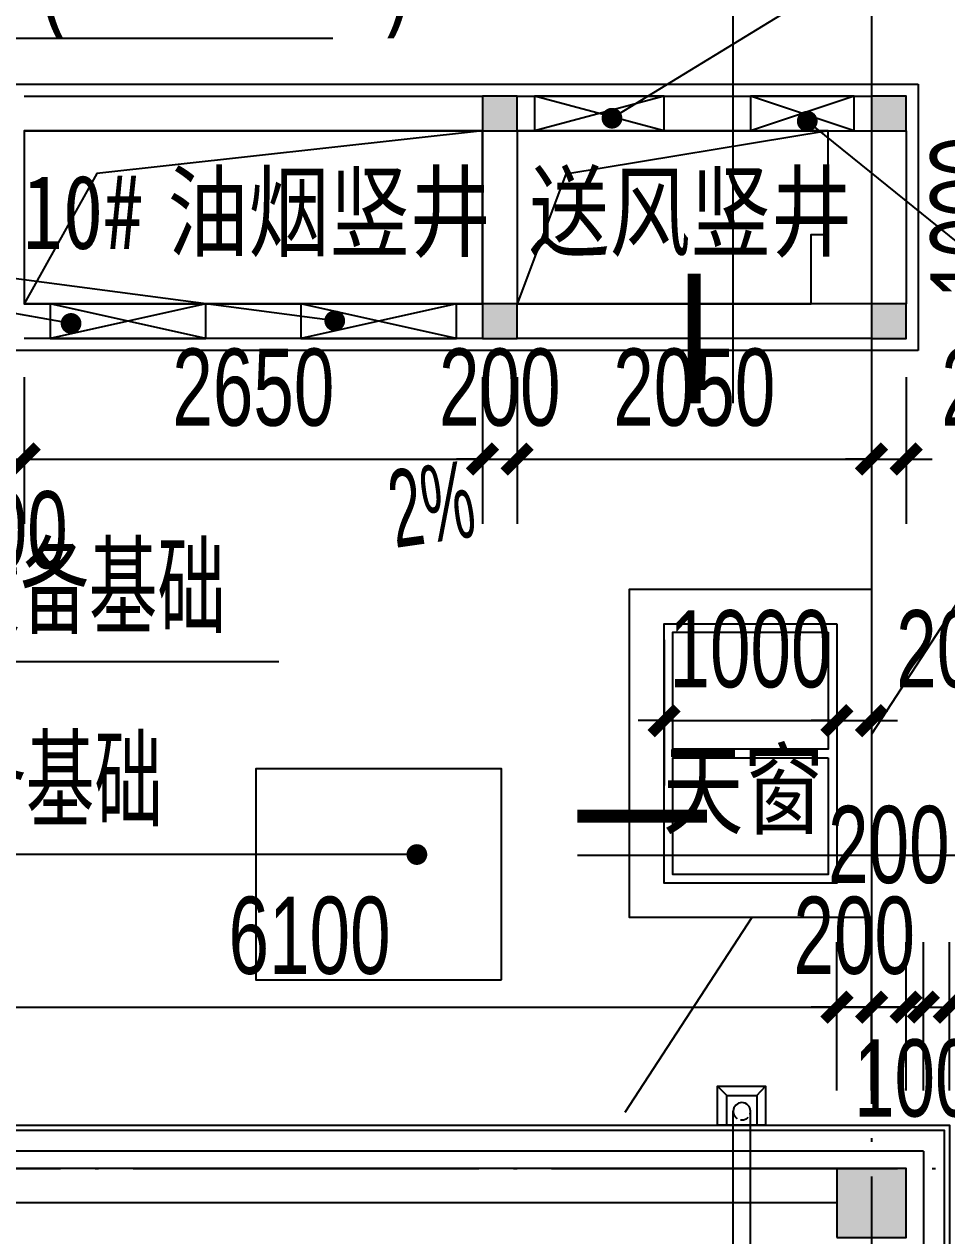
# Model space of a CAD drawing. Extents: x -409435 to 356702, y -107829 to 330904.
# Drawn here: x 111000 to 116335, y 283610 to 290617 of the extents above; entities that cross this region are included whole.
import ezdxf
from ezdxf.xclip import XClip

# ---------------------------------------------------------------- set-up
doc = ezdxf.new("R2010")
doc.units = 0
doc.header["$LTSCALE"] = 1000
doc.header["$MEASUREMENT"] = 0
doc.header["$XCLIPFRAME"] = 0
for name, pattern in [('104-14# 核心筒$0$DOTE', [2.42, 2, -0.2, 0.02, -0.2]), ('109-34 轴网$0$L1$0$$AUDIT_BAD_LTYPE1', [0]), ('X-104 14#平面$0$$0$DASH', [0.35, 0.25, -0.1])]:
    doc.linetypes.add(name, pattern=pattern)
for name, color, linetype in [('01-标注_尺寸', 124, 'Continuous'), ('01-标注_符号', 200, 'Continuous'), ('02-TEXT_标注', 130, 'Continuous'), ('104-14# 核心筒$0$A_AXIS-轴线', 36, '104-14# 核心筒$0$DOTE'), ('104-14# 核心筒$0$A_STR-砌块墙', 121, 'Continuous'), ('104-14# 核心筒$0$A_STR-砼柱', 51, 'Continuous'), ('104-14# 核心筒$0$SURFACE', 6, 'Continuous'), ('PUB_HATCH', 8, 'Continuous'), ('X-104 14#平面$0$01-标注_标高', 200, 'Continuous'), ('X-104 14#平面$0$02-TEXT_标注', 130, 'Continuous'), ('X-104 14#平面$0$A-C_玻璃幕墙', 140, 'Continuous'), ('X-104 14#平面$0$A-O_分水线', 127, 'Continuous'), ('X-104 14#平面$0$A-O_散水', 134, 'Continuous'), ('X-104 14#平面$0$A-SUR_保温', 222, 'Continuous'), ('X-104 14#平面$0$A-TECH_暖通', 6, 'Continuous'), ('X-104 14#平面$0$A_STR-砌块墙', 121, 'Continuous'), ('X-104 14#平面$0$A_STR-砼柱', 51, 'Continuous'), ('X-104 14#平面$0$D_铝板', 181, 'Continuous'), ('X-104 14#平面$0$DUCT-新风管立管', 3, 'Continuous'), ('X-104 14#平面$0$图例', 7, 'Continuous')]:
    doc.layers.add(name, color=color, linetype=linetype)
doc.styles.add('_TCH_DIM', font='ros.shx', dxfattribs={"width": 0.8, "height": 2, "bigfont": 'jd.shx'})
doc.styles.add('_TCH_DIM_T3', font='ros.shx', dxfattribs={"width": 0.705882, "bigfont": 'jd.shx'})
doc.styles.add('X-104 14#平面$0$_TCH_DIM', font='ros.shx', dxfattribs={"width": 0.8, "bigfont": 'jd.shx'})
doc.styles.add('X-104 14#平面$0$Standard', font='STXIHEI_0.TTF', dxfattribs={"width": 0.8})
doc.dimstyles.new('_TCH_ARCH&&150', dxfattribs={"dimtxt": 446.25, "dimasz": 150, "dimexe": 375, "dimexo": 450, "dimgap": 189.375, "dimtad": 1, "dimdec": 0, "dimzin": 0, "dimdsep": 46, "dimtxsty": '_TCH_DIM_T3', "dimblk": 'ARCHTICK', "dimcen": 0.09, "dimclrt": 7, "dimazin": 2, "dimtfac": 1, "dimtdec": 0, "dimtix": 1, "dimtmove": 2, "dimatfit": 3, "dimfxl": 0, "dimtolj": 1, "dimtzin": 0, "dimarcsym": 0})

# ---------------------------------------------------------------- blocks, each defined once
blk = doc.blocks.new('_FZH')
blk.add_lwpolyline([(-0.5, -0.5), (0.5, -0.5), (0.5, 0.5), (-0.5, 0.5)], close=True)
at = {"layer": 'PUB_HATCH'}
blk.add_solid([(-0.5, -0.5), (0.5, -0.5), (-0.5, 0.5), (0.5, 0.5)], dxfattribs=at)
blk = doc.blocks.new('104-14# 核心筒')
at = {"layer": '104-14# 核心筒$0$A_AXIS-轴线'}
for p, q in [((115900, 317833.6), (115900, 259754.9)), ((-9370.1, 284000), (120259.9, 284000))]:
    blk.add_line(p, q, dxfattribs=at)
at = {"layer": '104-14# 核心筒$0$A_STR-砌块墙'}
for p, q in [((115700, 284000), (109750, 284000)), ((115700, 283800), (109750, 283800))]:
    blk.add_line(p, q, dxfattribs=at)
at = {"layer": '104-14# 核心筒$0$SURFACE'}
for q in [(109450, 284100), (116200, 279100)]:
    blk.add_line((116200, 284100), q, dxfattribs=at)
at = {"layer": '104-14# 核心筒$0$A_STR-砼柱', "xscale": 400, "yscale": 400, "zscale": 400}
blk.add_blockref('_FZH', (115900, 283800), dxfattribs=at)
blk = doc.blocks.new('X-104 14#平面$0$0000')
for points in [[(76670.8, 20811.1), (74500, 17482.9)], [(73807.6, 16421.2), (73072.4, 15294)]]:
    blk.add_lwpolyline(points)
blk = doc.blocks.new('X-104 14#平面$0$A$C6C68079C')
at = {"layer": 'X-104 14#平面$0$图例'}
for p, q in [((91.3, 87.2), (145.1, 140.7)), ((91.3, -87.2), (145.1, -137.1))]:
    blk.add_line(p, q, dxfattribs=at)
for points in [[(-80, -137.1), (-80, 140.7), (145.1, 140.7), (145.1, -137.1)], [(-80, -87.2), (-80, 87.2), (91.3, 87.2), (91.3, -87.2)]]:
    blk.add_lwpolyline(points, close=True, dxfattribs=at)
blk = doc.blocks.new('*U422')
blk.add_lwpolyline([(200, 0), (200, 900), (0, 900), (0, 0), (200, 0), (0, 900), (0, 0), (200, 900)])
blk = doc.blocks.new('*U433')
blk.add_lwpolyline([(200, 0), (200, 750), (0, 750), (0, 0), (200, 0), (0, 750), (0, 0), (200, 750)])
blk = doc.blocks.new('*U421')
blk.add_lwpolyline([(200, 0), (200, 600), (0, 600), (0, 0), (200, 0), (0, 600), (0, 0), (200, 600)])
blk = doc.blocks.new('X-104 14#平面')
at = {"layer": 'X-104 14#平面$0$01-标注_标高'}
blk.add_line((109529.3, 290536.2), (112785.3, 290536.2), dxfattribs=at)
at = {"layer": 'X-104 14#平面$0$A-C_玻璃幕墙'}
for points in [[(115700, 287150), (115700, 285650), (114700, 285650), (114700, 287150)], [(115650, 287100), (115650, 286425), (114750, 286425), (114750, 287100)], [(115650, 286375), (115650, 285700), (114750, 285700), (114750, 286375)]]:
    blk.add_lwpolyline(points, close=True, dxfattribs=at)
for points in [[(109250, 284000), (109250, 284250), (116350, 284250), (116350, 277600), (111850, 277600), (111850, 277850)], [(109280, 284000), (109280, 284220), (116320, 284220), (116320, 277630), (111880, 277630), (111880, 277850)]]:
    blk.add_lwpolyline(points, dxfattribs=at)
at = {"layer": 'X-104 14#平面$0$A-O_分水线'}
for p, q in [((115100, 283450), (115100, 284330)), ((115200, 283450), (115200, 284330))]:
    blk.add_line(p, q, dxfattribs=at)
blk.add_arc((115150, 284330), 50, 0, 180, dxfattribs=at)
at = {"layer": 'X-104 14#平面$0$A-O_分水线', "linetype": 'X-104 14#平面$0$$0$DASH', "ltscale": 0.2}
blk.add_arc((115150, 284330), 50, 180, 0, dxfattribs=at)
at = {"layer": 'X-104 14#平面$0$A-O_散水'}
blk.add_lwpolyline([(113760, 285090.2), (113760, 286310.2), (112340, 286310.2), (112340, 285090.2)], close=True, dxfattribs=at)
at = {"layer": 'X-104 14#平面$0$A-SUR_保温'}
for p, q in [((110906, 290270), (113750, 290270)), ((113750, 290270), (116170, 290270)), ((116170, 290270), (116170, 288730)), ((113750, 288730), (110906, 288730)), ((116170, 288730), (113750, 288730))]:
    blk.add_line(p, q, dxfattribs=at)
at = {"layer": 'X-104 14#平面$0$A_STR-砌块墙'}
for p, q in [((111000, 290200), (113650, 290200)), ((113850, 290200), (115900, 290200)), ((111000, 290000), (111000, 289000)), ((111000, 290000), (113650, 290000)), ((113650, 290000), (113650, 289000)), ((113850, 290000), (113850, 289000)), ((113850, 290000), (115900, 290000)), ((115900, 290000), (115900, 289000)), ((116100, 290000), (116100, 289000)), ((113650, 289000), (111000, 289000)), ((115900, 289000), (113850, 289000)), ((113650, 288800), (111000, 288800)), ((115900, 288800), (113850, 288800))]:
    blk.add_line(p, q, dxfattribs=at)
at = {"layer": 'X-104 14#平面$0$D_铝板'}
blk.add_lwpolyline([(115900, 287350), (115900, 285450), (114500, 285450), (114500, 287350)], close=True, dxfattribs=at)
at = {"layer": 'X-104 14#平面$0$DUCT-新风管立管', "elevation": 3000}
blk.add_lwpolyline([(113650, 290000), (111000, 290000), (111000, 289000), (113650, 289000), (113650, 290000), (111419.3, 289753), (111000, 289000)], dxfattribs=at)
at = {"layer": 'X-104 14#平面$0$DUCT-新风管立管'}
blk.add_lwpolyline([(115650, 290000), (113850, 290000), (113850, 288999.9), (115550, 288999.9), (115550, 289400), (115650, 289400), (115650, 290000), (114131.6, 289749.7), (113850, 288999.9)], dxfattribs=at)
ref = blk.add_blockref('104-14# 核心筒', (0, 0))
XClip(ref).set_block_clipping_path([(-38664.3623821461, -25500), (139216.5485069363, 330900)])
at = {"color": 5, "rotation": 89.99999999999999}
blk.add_blockref('X-104 14#平面$0$A$C6C68079C', (115150, 284330), dxfattribs=at)
at = {"layer": 'X-104 14#平面$0$A-O_分水线'}
blk.add_blockref('X-104 14#平面$0$0000', (41400, 269028.8), dxfattribs=at)
at = {"layer": 'X-104 14#平面$0$A-TECH_暖通', "rotation": 90}
for name, p in [('*U433', (114700, 290000)), ('*U421', (115800, 290000)), ('*U422', (112050, 288800)), ('*U422', (113500, 288800))]:
    blk.add_blockref(name, p, dxfattribs=at)
at = {"layer": 'X-104 14#平面$0$A_STR-砼柱', "xscale": 200, "yscale": 200, "zscale": 200}
for p in [(113750, 290100), (116000, 290100), (113750, 288900), (116000, 288900)]:
    blk.add_blockref('_FZH', p, dxfattribs=at)
at = {"layer": 'X-104 14#平面$0$02-TEXT_标注'}
for s, height, style, width, p in [('(', 525, 'X-104 14#平面$0$_TCH_DIM', 0.64, (111077.9, 290693.7)), (')', 525, 'X-104 14#平面$0$_TCH_DIM', 0.64, (113097, 290693.7)), ('油烟竖井', 428.14, 'X-104 14#平面$0$Standard', 0.8, (111828.8, 289317.8)), ('送风竖井', 428.14, 'X-104 14#平面$0$Standard', 0.8, (113917.5, 289318.5)), ('10#', 428.14, 'X-104 14#平面$0$Standard', 0.8, (110990.6, 289317.8)), ('天窗', 428.14, 'X-104 14#平面$0$Standard', 0.8, (114692.1, 285978.3))]:
    blk.add_text(s, height=height, dxfattribs=dict(at, style=style, width=width)).set_placement(p)
blk = doc.blocks.new('_ArchTick')
at = {"color": 0, "linetype": 'ByBlock', "const_width": 0.4}
blk.add_lwpolyline([(-0.5, -0.5), (0.5, 0.5)], dxfattribs=at)
blk = doc.blocks.new('*D869')
at = {"layer": '01-标注_尺寸', "color": 0, "lineweight": -2, "transparency": 16777216}
for p, q in [((116200, 284450), (116200, 285307.235753)), ((116350, 284450), (116350, 285307.235753)), ((116200, 284932.235753), (116050, 284932.235753)), ((116200, 284932.235753), (116350, 284932.235753)), ((116350, 284932.235753), (116500, 284932.235753))]:
    blk.add_line(p, q, dxfattribs=at)
at = {"layer": 'Defpoints', "color": 0, "transparency": 16777216}
for p in [(116350, 284932.235753), (116200, 284000), (116350, 284000)]:
    blk.add_point(p, dxfattribs=at)
at = {"layer": '01-标注_尺寸', "color": 0, "lineweight": -2, "transparency": 16777216, "xscale": 150, "yscale": 150, "zscale": 150}
blk.add_blockref('_ArchTick', (116200, 284932.235753), dxfattribs=at)
at = {"layer": '01-标注_尺寸', "color": 0, "lineweight": -2, "transparency": 16777216, "xscale": 150, "yscale": 150, "zscale": 150, "rotation": 180}
blk.add_blockref('_ArchTick', (116350, 284932.235753), dxfattribs=at)
at = {"layer": '01-标注_尺寸', "color": 7, "transparency": 16777216, "insert": (116714.2, 285344.735753), "char_height": 446.25, "attachment_point": 5, "style": '_TCH_DIM_T3'}
blk.add_mtext('\\A1;150', dxfattribs=at)
blk = doc.blocks.new('*D870')
at = {"layer": '01-标注_尺寸', "color": 0, "lineweight": -2, "transparency": 16777216}
for p, q in [((116100, 284450), (116100, 285307.235753)), ((116200, 284450), (116200, 285307.235753)), ((116100, 284932.235753), (115950, 284932.235753)), ((116100, 284932.235753), (116200, 284932.235753)), ((116200, 284932.235753), (116350, 284932.235753))]:
    blk.add_line(p, q, dxfattribs=at)
at = {"layer": 'Defpoints', "color": 0, "transparency": 16777216}
for p in [(116200, 284932.235753), (116100, 284000), (116200, 284000)]:
    blk.add_point(p, dxfattribs=at)
at = {"layer": '01-标注_尺寸', "color": 0, "lineweight": -2, "transparency": 16777216, "xscale": 150, "yscale": 150, "zscale": 150}
blk.add_blockref('_ArchTick', (116100, 284932.235753), dxfattribs=at)
at = {"layer": '01-标注_尺寸', "color": 0, "lineweight": -2, "transparency": 16777216, "xscale": 150, "yscale": 150, "zscale": 150, "rotation": 180}
blk.add_blockref('_ArchTick', (116200, 284932.235753), dxfattribs=at)
at = {"layer": '01-标注_尺寸', "color": 7, "transparency": 16777216, "insert": (116150, 284519.735753), "char_height": 446.25, "attachment_point": 5, "style": '_TCH_DIM_T3'}
blk.add_mtext('\\A1;100', dxfattribs=at)
blk = doc.blocks.new('*D871')
at = {"layer": '01-标注_尺寸', "color": 0, "lineweight": -2, "transparency": 16777216}
for p, q in [((115900, 284450), (115900, 285307.235753)), ((116100, 284450), (116100, 285307.235753)), ((115900, 284932.235753), (115750, 284932.235753)), ((115900, 284932.235753), (116100, 284932.235753)), ((116100, 284932.235753), (116250, 284932.235753))]:
    blk.add_line(p, q, dxfattribs=at)
at = {"layer": 'Defpoints', "color": 0, "transparency": 16777216}
for p in [(116100, 284932.235753), (115900, 284000), (116100, 284000)]:
    blk.add_point(p, dxfattribs=at)
at = {"layer": '01-标注_尺寸', "color": 0, "lineweight": -2, "transparency": 16777216, "xscale": 150, "yscale": 150, "zscale": 150}
blk.add_blockref('_ArchTick', (115900, 284932.235753), dxfattribs=at)
at = {"layer": '01-标注_尺寸', "color": 0, "lineweight": -2, "transparency": 16777216, "xscale": 150, "yscale": 150, "zscale": 150, "rotation": 180}
blk.add_blockref('_ArchTick', (116100, 284932.235753), dxfattribs=at)
at = {"layer": '01-标注_尺寸', "color": 7, "transparency": 16777216, "insert": (116000, 285869.735753), "char_height": 446.25, "attachment_point": 5, "style": '_TCH_DIM_T3'}
blk.add_mtext('\\A1;200', dxfattribs=at)
blk = doc.blocks.new('*D872')
at = {"layer": '01-标注_尺寸', "color": 0, "lineweight": -2, "transparency": 16777216}
for p, q in [((115700, 284450), (115700, 285307.235753)), ((115900, 284450), (115900, 285307.235753)), ((115700, 284932.235753), (115550, 284932.235753)), ((115700, 284932.235753), (115900, 284932.235753)), ((115900, 284932.235753), (116050, 284932.235753))]:
    blk.add_line(p, q, dxfattribs=at)
at = {"layer": 'Defpoints', "color": 0, "transparency": 16777216}
for p in [(115900, 284932.235753), (115700, 284000), (115900, 284000)]:
    blk.add_point(p, dxfattribs=at)
at = {"layer": '01-标注_尺寸', "color": 0, "lineweight": -2, "transparency": 16777216, "xscale": 150, "yscale": 150, "zscale": 150}
blk.add_blockref('_ArchTick', (115700, 284932.235753), dxfattribs=at)
at = {"layer": '01-标注_尺寸', "color": 0, "lineweight": -2, "transparency": 16777216, "xscale": 150, "yscale": 150, "zscale": 150, "rotation": 180}
blk.add_blockref('_ArchTick', (115900, 284932.235753), dxfattribs=at)
at = {"layer": '01-标注_尺寸', "color": 7, "transparency": 16777216, "insert": (115800, 285344.735753), "char_height": 446.25, "attachment_point": 5, "style": '_TCH_DIM_T3'}
blk.add_mtext('\\A1;200', dxfattribs=at)
blk = doc.blocks.new('*D873')
at = {"layer": '01-标注_尺寸', "color": 0, "lineweight": -2, "transparency": 16777216}
for p, q in [((109600, 284450), (109600, 285307.235753)), ((115700, 284450), (115700, 285307.235753)), ((109600, 284932.235753), (115700, 284932.235753))]:
    blk.add_line(p, q, dxfattribs=at)
at = {"layer": 'Defpoints', "color": 0, "transparency": 16777216}
for p in [(115700, 284932.235753), (109600, 284000), (115700, 284000)]:
    blk.add_point(p, dxfattribs=at)
at = {"layer": '01-标注_尺寸', "color": 0, "lineweight": -2, "transparency": 16777216, "xscale": 150, "yscale": 150, "zscale": 150, "rotation": 180}
blk.add_blockref('_ArchTick', (109600, 284932.235753), dxfattribs=at)
at = {"layer": '01-标注_尺寸', "color": 0, "lineweight": -2, "transparency": 16777216, "xscale": 150, "yscale": 150, "zscale": 150}
blk.add_blockref('_ArchTick', (115700, 284932.235753), dxfattribs=at)
at = {"layer": '01-标注_尺寸', "color": 7, "transparency": 16777216, "insert": (112650, 285344.735753), "char_height": 446.25, "attachment_point": 5, "style": '_TCH_DIM_T3'}
blk.add_mtext('\\A1;6100', dxfattribs=at)
blk = doc.blocks.new('*D944')
at = {"layer": '01-标注_尺寸', "color": 0, "lineweight": -2, "transparency": 16777216}
for p, q in [((110400, 288574.8), (110400, 287727.3)), ((110800, 288574.8), (110800, 287727.3)), ((110400, 288102.3), (110250, 288102.3)), ((110400, 288102.3), (110800, 288102.3)), ((110800, 288102.3), (110950, 288102.3))]:
    blk.add_line(p, q, dxfattribs=at)
at = {"layer": 'Defpoints', "color": 0, "transparency": 16777216}
for p in [(110400, 289024.8), (110800, 289024.8), (110800, 288102.3)]:
    blk.add_point(p, dxfattribs=at)
at = {"layer": '01-标注_尺寸', "color": 0, "lineweight": -2, "transparency": 16777216, "xscale": 150, "yscale": 150, "zscale": 150}
blk.add_blockref('_ArchTick', (110400, 288102.3), dxfattribs=at)
at = {"layer": '01-标注_尺寸', "color": 0, "lineweight": -2, "transparency": 16777216, "xscale": 150, "yscale": 150, "zscale": 150, "rotation": 180}
blk.add_blockref('_ArchTick', (110800, 288102.3), dxfattribs=at)
at = {"layer": '01-标注_尺寸', "color": 7, "transparency": 16777216, "insert": (110600, 288514.8), "char_height": 446.25, "attachment_point": 5, "style": '_TCH_DIM_T3'}
blk.add_mtext('\\A1;400', dxfattribs=at)
blk = doc.blocks.new('*D945')
at = {"layer": '01-标注_尺寸', "color": 0, "lineweight": -2, "transparency": 16777216}
for p, q in [((110800, 288574.8), (110800, 287727.3)), ((111000, 288574.8), (111000, 287727.3)), ((110800, 288102.3), (110650, 288102.3)), ((110800, 288102.3), (111000, 288102.3)), ((111000, 288102.3), (111150, 288102.3))]:
    blk.add_line(p, q, dxfattribs=at)
at = {"layer": 'Defpoints', "color": 0, "transparency": 16777216}
for p in [(110800, 289024.8), (111000, 289024.8), (111000, 288102.3)]:
    blk.add_point(p, dxfattribs=at)
at = {"layer": '01-标注_尺寸', "color": 0, "lineweight": -2, "transparency": 16777216, "xscale": 150, "yscale": 150, "zscale": 150}
blk.add_blockref('_ArchTick', (110800, 288102.3), dxfattribs=at)
at = {"layer": '01-标注_尺寸', "color": 0, "lineweight": -2, "transparency": 16777216, "xscale": 150, "yscale": 150, "zscale": 150, "rotation": 180}
blk.add_blockref('_ArchTick', (111000, 288102.3), dxfattribs=at)
at = {"layer": '01-标注_尺寸', "color": 7, "transparency": 16777216, "insert": (110900, 287689.8), "char_height": 446.25, "attachment_point": 5, "style": '_TCH_DIM_T3'}
blk.add_mtext('\\A1;200', dxfattribs=at)
blk = doc.blocks.new('*D946')
at = {"layer": '01-标注_尺寸', "color": 0, "lineweight": -2, "transparency": 16777216}
for p, q in [((111000, 288574.8), (111000, 287727.3)), ((113650, 288574.8), (113650, 287727.3)), ((111000, 288102.3), (113650, 288102.3))]:
    blk.add_line(p, q, dxfattribs=at)
at = {"layer": 'Defpoints', "color": 0, "transparency": 16777216}
for p in [(111000, 289024.8), (113650, 289024.8), (113650, 288102.3)]:
    blk.add_point(p, dxfattribs=at)
at = {"layer": '01-标注_尺寸', "color": 0, "lineweight": -2, "transparency": 16777216, "xscale": 150, "yscale": 150, "zscale": 150, "rotation": 180}
blk.add_blockref('_ArchTick', (111000, 288102.3), dxfattribs=at)
at = {"layer": '01-标注_尺寸', "color": 0, "lineweight": -2, "transparency": 16777216, "xscale": 150, "yscale": 150, "zscale": 150}
blk.add_blockref('_ArchTick', (113650, 288102.3), dxfattribs=at)
at = {"layer": '01-标注_尺寸', "color": 7, "transparency": 16777216, "insert": (112325, 288514.8), "char_height": 446.25, "attachment_point": 5, "style": '_TCH_DIM_T3'}
blk.add_mtext('\\A1;2650', dxfattribs=at)
blk = doc.blocks.new('*D947')
at = {"layer": '01-标注_尺寸', "color": 0, "lineweight": -2, "transparency": 16777216}
for p, q in [((113650, 288574.8), (113650, 287727.3)), ((113850, 288574.8), (113850, 287727.3)), ((113650, 288102.3), (113500, 288102.3)), ((113650, 288102.3), (113850, 288102.3)), ((113850, 288102.3), (114000, 288102.3))]:
    blk.add_line(p, q, dxfattribs=at)
at = {"layer": 'Defpoints', "color": 0, "transparency": 16777216}
for p in [(113650, 289024.8), (113850, 289024.8), (113850, 288102.3)]:
    blk.add_point(p, dxfattribs=at)
at = {"layer": '01-标注_尺寸', "color": 0, "lineweight": -2, "transparency": 16777216, "xscale": 150, "yscale": 150, "zscale": 150}
blk.add_blockref('_ArchTick', (113650, 288102.3), dxfattribs=at)
at = {"layer": '01-标注_尺寸', "color": 0, "lineweight": -2, "transparency": 16777216, "xscale": 150, "yscale": 150, "zscale": 150, "rotation": 180}
blk.add_blockref('_ArchTick', (113850, 288102.3), dxfattribs=at)
at = {"layer": '01-标注_尺寸', "color": 7, "transparency": 16777216, "insert": (113750, 288514.8), "char_height": 446.25, "attachment_point": 5, "style": '_TCH_DIM_T3'}
blk.add_mtext('\\A1;200', dxfattribs=at)
blk = doc.blocks.new('*D948')
at = {"layer": '01-标注_尺寸', "color": 0, "lineweight": -2, "transparency": 16777216}
for p, q in [((113850, 288574.8), (113850, 287727.3)), ((115900, 288574.8), (115900, 287727.3)), ((113850, 288102.3), (115900, 288102.3))]:
    blk.add_line(p, q, dxfattribs=at)
at = {"layer": 'Defpoints', "color": 0, "transparency": 16777216}
for p in [(113850, 289024.8), (115900, 289024.8), (115900, 288102.3)]:
    blk.add_point(p, dxfattribs=at)
at = {"layer": '01-标注_尺寸', "color": 0, "lineweight": -2, "transparency": 16777216, "xscale": 150, "yscale": 150, "zscale": 150, "rotation": 180}
blk.add_blockref('_ArchTick', (113850, 288102.3), dxfattribs=at)
at = {"layer": '01-标注_尺寸', "color": 0, "lineweight": -2, "transparency": 16777216, "xscale": 150, "yscale": 150, "zscale": 150}
blk.add_blockref('_ArchTick', (115900, 288102.3), dxfattribs=at)
at = {"layer": '01-标注_尺寸', "color": 7, "transparency": 16777216, "insert": (114875, 288514.8), "char_height": 446.25, "attachment_point": 5, "style": '_TCH_DIM_T3'}
blk.add_mtext('\\A1;2050', dxfattribs=at)
blk = doc.blocks.new('*D949')
at = {"layer": '01-标注_尺寸', "color": 0, "lineweight": -2, "transparency": 16777216}
for p, q in [((115900, 288574.8), (115900, 287727.3)), ((116100, 288574.8), (116100, 287727.3)), ((115900, 288102.3), (115750, 288102.3)), ((115900, 288102.3), (116100, 288102.3)), ((116100, 288102.3), (116250, 288102.3))]:
    blk.add_line(p, q, dxfattribs=at)
at = {"layer": 'Defpoints', "color": 0, "transparency": 16777216}
for p in [(115900, 289024.8), (116100, 289024.8), (116100, 288102.3)]:
    blk.add_point(p, dxfattribs=at)
at = {"layer": '01-标注_尺寸', "color": 0, "lineweight": -2, "transparency": 16777216, "xscale": 150, "yscale": 150, "zscale": 150}
blk.add_blockref('_ArchTick', (115900, 288102.3), dxfattribs=at)
at = {"layer": '01-标注_尺寸', "color": 0, "lineweight": -2, "transparency": 16777216, "xscale": 150, "yscale": 150, "zscale": 150, "rotation": 180}
blk.add_blockref('_ArchTick', (116100, 288102.3), dxfattribs=at)
at = {"layer": '01-标注_尺寸', "color": 7, "transparency": 16777216, "insert": (116655, 288514.8), "char_height": 446.25, "attachment_point": 5, "style": '_TCH_DIM_T3'}
blk.add_mtext('\\A1;200', dxfattribs=at)
blk = doc.blocks.new('*D2069')
at = {"layer": '01-标注_尺寸', "color": 0, "lineweight": -2, "transparency": 16777216}
for p, q in [((116902.7, 290000), (117779.4, 290000)), ((117404.4, 289000), (117404.4, 290000)), ((116902.7, 289000), (117779.4, 289000))]:
    blk.add_line(p, q, dxfattribs=at)
at = {"layer": 'Defpoints', "color": 0, "transparency": 16777216}
for p in [(116452.7, 290000), (117404.4, 290000), (116452.7, 289000)]:
    blk.add_point(p, dxfattribs=at)
at = {"layer": '01-标注_尺寸', "color": 0, "lineweight": -2, "transparency": 16777216, "xscale": 150, "yscale": 150, "zscale": 150}
for p, rotation in [((117404.4, 290000), 90), ((117404.4, 289000), 270)]:
    blk.add_blockref('_ArchTick', p, dxfattribs=dict(at, rotation=rotation))
at = {"layer": '01-标注_尺寸', "color": 7, "transparency": 16777216, "insert": (116466.9, 289500), "char_height": 446.25, "attachment_point": 5, "rotation": 90, "style": '_TCH_DIM_T3'}
blk.add_mtext('\\A1;1000', dxfattribs=at)
blk = doc.blocks.new('*D2377')
at = {"layer": '01-标注_尺寸', "color": 0, "lineweight": -2, "transparency": 16777216}
for p, q in [((115700, 287057.3), (115700, 286214.2)), ((115900, 287057.3), (115900, 286214.2)), ((115700, 286589.2), (115550, 286589.2)), ((115700, 286589.2), (115900, 286589.2)), ((115900, 286589.2), (116050, 286589.2))]:
    blk.add_line(p, q, dxfattribs=at)
at = {"layer": 'Defpoints', "color": 0, "transparency": 16777216}
for p in [(115700, 287507.3), (115900, 287507.3), (115900, 286589.2)]:
    blk.add_point(p, dxfattribs=at)
at = {"layer": '01-标注_尺寸', "color": 0, "lineweight": -2, "transparency": 16777216, "xscale": 150, "yscale": 150, "zscale": 150}
blk.add_blockref('_ArchTick', (115700, 286589.2), dxfattribs=at)
at = {"layer": '01-标注_尺寸', "color": 0, "lineweight": -2, "transparency": 16777216, "xscale": 150, "yscale": 150, "zscale": 150, "rotation": 180}
blk.add_blockref('_ArchTick', (115900, 286589.2), dxfattribs=at)
at = {"layer": '01-标注_尺寸', "color": 7, "transparency": 16777216, "insert": (116393.9, 287001.7), "char_height": 446.25, "attachment_point": 5, "style": '_TCH_DIM_T3'}
blk.add_mtext('\\A1;200', dxfattribs=at)
blk = doc.blocks.new('*D2378')
at = {"layer": '01-标注_尺寸', "color": 0, "lineweight": -2, "transparency": 16777216}
for p, q in [((114700, 287057.3), (114700, 286214.2)), ((115700, 287057.3), (115700, 286214.2)), ((114700, 286589.2), (114550, 286589.2)), ((114700, 286589.2), (115700, 286589.2)), ((115700, 286589.2), (115850, 286589.2))]:
    blk.add_line(p, q, dxfattribs=at)
at = {"layer": 'Defpoints', "color": 0, "transparency": 16777216}
for p in [(114700, 287507.3), (115700, 287507.3), (115700, 286589.2)]:
    blk.add_point(p, dxfattribs=at)
at = {"layer": '01-标注_尺寸', "color": 0, "lineweight": -2, "transparency": 16777216, "xscale": 150, "yscale": 150, "zscale": 150}
blk.add_blockref('_ArchTick', (114700, 286589.2), dxfattribs=at)
at = {"layer": '01-标注_尺寸', "color": 0, "lineweight": -2, "transparency": 16777216, "xscale": 150, "yscale": 150, "zscale": 150, "rotation": 180}
blk.add_blockref('_ArchTick', (115700, 286589.2), dxfattribs=at)
at = {"layer": '01-标注_尺寸', "color": 7, "transparency": 16777216, "insert": (115200, 287001.7), "char_height": 446.25, "attachment_point": 5, "style": '_TCH_DIM_T3'}
blk.add_mtext('\\A1;1000', dxfattribs=at)

msp = doc.modelspace()

# ---------------------------------------------------------------- linework, layer by layer
at = {"layer": '01-标注_符号'}
for p, q in [((114399, 290073.3), (119474.2, 293183.1)), ((115100, 288425), (115100, 291302.1)), ((115528, 290056), (118546.3, 287616.9)), ((112795.6, 288901.6), (106607.4, 289719.3)), ((111270.8, 288886.5), (106607.4, 289719.3)), ((110924.3, 286931.9), (112471.8, 286931.9)), ((111889.4, 285814.9), (110060.4, 285814.9)), ((113270.7, 285814.9), (111889.4, 285814.9)), ((114199.3, 285811.9), (119679.9, 285811.9))]:
    msp.add_line(p, q, dxfattribs=at)
at = {"layer": '01-标注_符号', "const_width": 60}
for points in [[(114373.4, 290057.6, 1), (114424.6, 290089, 1)], [(115504.7, 290074.9, 1), (115551.4, 290037.1, 1)], [(111300.3, 288881.2, 1), (111241.3, 288891.7, 1)], [(112825.4, 288897.7, 1), (112765.9, 288905.5, 1)], [(113300.7, 285814.9, 1), (113240.7, 285814.9, 1)]]:
    msp.add_lwpolyline(points, format="xyb", close=True, dxfattribs=at)
at = {"layer": '01-标注_符号', "const_width": 75}
for points in [[(114875, 288425), (114875, 289175)], [(114199.3, 286036.9), (114949.3, 286036.9)]]:
    msp.add_lwpolyline(points, dxfattribs=at)
at = {"layer": '01-标注_符号', "linetype": '109-34 轴网$0$L1$0$$AUDIT_BAD_LTYPE1'}
msp.add_lwpolyline([(112731.3, 287370.6, 0, 0, 0), (113473.4, 287475.3, 120, 0, 0), (113918.9, 287538.2, 0, 0, 0)], format="xyseb", dxfattribs=at)

# ---------------------------------------------------------------- block references
msp.add_blockref('X-104 14#平面', (0, 0))

# ---------------------------------------------------------------- texts
at = {"layer": '02-TEXT_标注', "linetype": '109-34 轴网$0$L1$0$$AUDIT_BAD_LTYPE1', "style": '_TCH_DIM', "width": 0.564706}
msp.add_text('2%%%', height=446.25, rotation=8.03475, dxfattribs=at).set_placement((113145.1, 287588.1))
at = {"layer": '02-TEXT_标注', "style": '_TCH_DIM', "width": 0.8}
for p in [(110582.2, 287089.4), (110217.9, 285972.4)]:
    msp.add_text('设备基础', height=520.93, dxfattribs=at).set_placement(p)

# ---------------------------------------------------------------- dimensions: what is measured, and where the dimension line sits
at = {"layer": '01-标注_尺寸'}
for base, p1, p2, angle, picture, middle in [((117404.4, 290000), (116452.7, 289000), (116452.7, 290000), 90, '*D2069', (116466.9, 289500)), ((111000, 288102.3), (110800, 289024.8), (111000, 289024.8), 0, '*D945', (110900, 287689.8)), ((116100, 288102.3), (115900, 289024.8), (116100, 289024.8), 0, '*D949', (116655, 288514.8)), ((115900, 286589.2), (115700, 287507.3), (115900, 287507.3), 0, '*D2377', (116393.9, 287001.7)), ((116100, 284932.2), (115900, 284000), (116100, 284000), 0, '*D871', (116000, 285869.7)), ((116350, 284932.2), (116200, 284000), (116350, 284000), 0, '*D869', (116714.2, 285344.7)), ((116200, 284932.2), (116100, 284000), (116200, 284000), 0, '*D870', (116150, 284519.7))]:
    dim = msp.add_linear_dim(base=base, p1=p1, p2=p2, angle=angle, dimstyle='_TCH_ARCH&&150', dxfattribs=at)
    dim.commit()
    dim.dimension.update_dxf_attribs({"geometry": picture, "text_midpoint": middle, "dimtype": 161})
for p1, p2, distance, picture, middle in [((110400, 289024.8), (110800, 289024.8), -922.6, '*D944', (110600, 288514.8)), ((111000, 289024.8), (113650, 289024.8), -922.6, '*D946', (112325, 288514.8)), ((113650, 289024.8), (113850, 289024.8), -922.6, '*D947', (113750, 288514.8)), ((113850, 289024.8), (115900, 289024.8), -922.6, '*D948', (114875, 288514.8)), ((114700, 287507.3), (115700, 287507.3), -918.1, '*D2378', (115200, 287001.7)), ((109600, 284000), (115700, 284000), 932.2, '*D873', (112650, 285344.7)), ((115700, 284000), (115900, 284000), 932.2, '*D872', (115800, 285344.7))]:
    dim = msp.add_aligned_dim(p1=p1, p2=p2, distance=distance, dimstyle='_TCH_ARCH&&150', dxfattribs=at)
    dim.commit()
    dim.dimension.update_dxf_attribs({"geometry": picture, "text_midpoint": middle})

doc.saveas('drawing.dxf')
